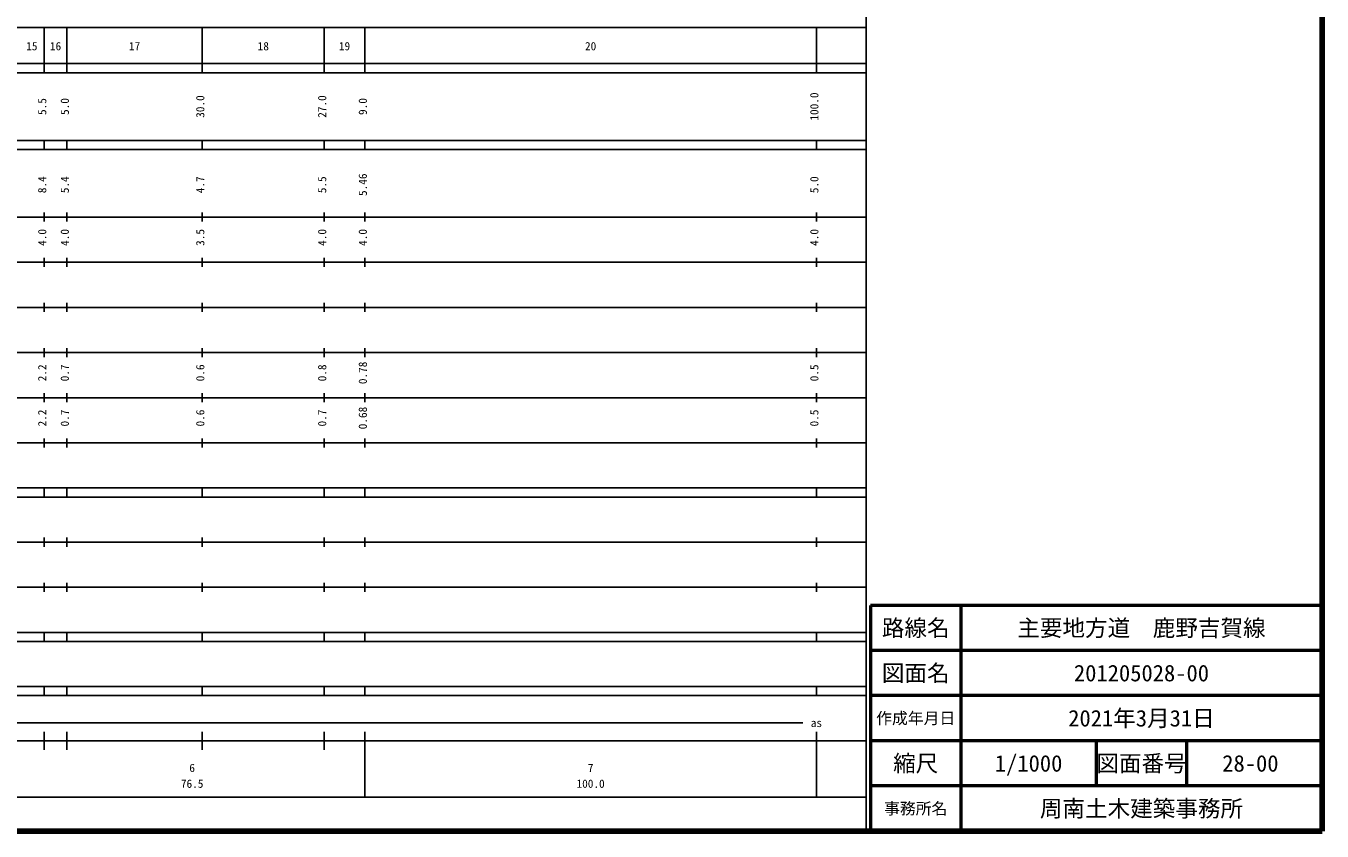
# Model space of a CAD drawing. Units: millimetres on the paper, enlarged 1000 times. Extents: x 40000 to 680000, y 20000 to 380000.
# Drawn here: x 392934 to 680000, y 20000 to 198357 of the extents above; entities that cross this region are included whole.
import ezdxf
from ezdxf.enums import TextEntityAlignment as Align

# ---------------------------------------------------------------- set-up
doc = ezdxf.new("R2010")
doc.units = ezdxf.units.MM
doc.header["$LTSCALE"] = 1000
for name, color, linetype, lineweight in [('M-TTL', 2, 'Continuous', 140), ('M-TTL-BAND', 7, 'Continuous', 25), ('M-TTL-FRAM', 2, 'Continuous', 50), ('M-TTL-LINE', 7, 'Continuous', 50)]:
    doc.layers.add(name, color=color, linetype=linetype, lineweight=lineweight)
doc.layers.add('M-TTL-TXT', color=7, linetype='Continuous')
doc.styles.add('ＭＳ ゴシック', font='')
doc.styles.get('ＭＳ ゴシック').set_extended_font_data('MS Gothic')

msp = doc.modelspace()

# ---------------------------------------------------------------- linework, layer by layer
at = {"layer": 'M-TTL'}
for p, q in [((680000, 20000), (680000, 380000)), ((40000, 20000), (680000, 20000))]:
    msp.add_line(p, q, dxfattribs=at)
at = {"layer": 'M-TTL-BAND'}
for p, q in [((579000, 20000), (579000, 370000)), ((68000, 198000), (579000, 198000)), ((397000, 188000), (397000, 198000)), ((402000, 188000), (402000, 198000)), ((432000, 188000), (432000, 198000)), ((459000, 188000), (459000, 198000)), ((468000, 188000), (468000, 198000)), ((568000, 188000), (568000, 198000)), ((40000, 190000), (579000, 190000)), ((40000, 188000), (579000, 188000)), ((40000, 173000), (579000, 173000)), ((397000, 171000), (397000, 173000)), ((402000, 171000), (402000, 173000)), ((432000, 171000), (432000, 173000)), ((459000, 171000), (459000, 173000)), ((468000, 171000), (468000, 173000)), ((568000, 171000), (568000, 173000)), ((40000, 171000), (579000, 171000)), ((40000, 156000), (579000, 156000)), ((397000, 155000), (397000, 157000)), ((402000, 155000), (402000, 157000)), ((432000, 155000), (432000, 157000)), ((459000, 155000), (459000, 157000)), ((468000, 155000), (468000, 157000)), ((568000, 155000), (568000, 157000)), ((397000, 145000), (397000, 147000)), ((402000, 145000), (402000, 147000)), ((432000, 145000), (432000, 147000)), ((459000, 145000), (459000, 147000)), ((468000, 145000), (468000, 147000)), ((568000, 145000), (568000, 147000)), ((46000, 146000), (579000, 146000)), ((52000, 136000), (579000, 136000)), ((397000, 135000), (397000, 137000)), ((402000, 135000), (402000, 137000)), ((432000, 135000), (432000, 137000)), ((459000, 135000), (459000, 137000)), ((468000, 135000), (468000, 137000)), ((568000, 135000), (568000, 137000)), ((397000, 125000), (397000, 127000)), ((402000, 125000), (402000, 127000)), ((432000, 125000), (432000, 127000)), ((459000, 125000), (459000, 127000)), ((468000, 125000), (468000, 127000)), ((568000, 125000), (568000, 127000)), ((46000, 126000), (579000, 126000)), ((52000, 116000), (579000, 116000)), ((397000, 115000), (397000, 117000)), ((402000, 115000), (402000, 117000)), ((432000, 115000), (432000, 117000)), ((459000, 115000), (459000, 117000)), ((468000, 115000), (468000, 117000)), ((568000, 115000), (568000, 117000)), ((397000, 105000), (397000, 107000)), ((402000, 105000), (402000, 107000)), ((432000, 105000), (432000, 107000)), ((459000, 105000), (459000, 107000)), ((468000, 105000), (468000, 107000)), ((568000, 105000), (568000, 107000)), ((46000, 106000), (579000, 106000)), ((40000, 96000), (579000, 96000)), ((397000, 94000), (397000, 96000)), ((402000, 94000), (402000, 96000)), ((432000, 94000), (432000, 96000)), ((459000, 94000), (459000, 96000)), ((468000, 94000), (468000, 96000)), ((568000, 94000), (568000, 96000)), ((40000, 94000), (579000, 94000)), ((49000, 84000), (579000, 84000)), ((397000, 83000), (397000, 85000)), ((402000, 83000), (402000, 85000)), ((432000, 83000), (432000, 85000)), ((459000, 83000), (459000, 85000)), ((468000, 83000), (468000, 85000)), ((568000, 83000), (568000, 85000)), ((397000, 73000), (397000, 75000)), ((402000, 73000), (402000, 75000)), ((432000, 73000), (432000, 75000)), ((459000, 73000), (459000, 75000)), ((468000, 73000), (468000, 75000)), ((568000, 73000), (568000, 75000)), ((40000, 74000), (579000, 74000)), ((40000, 64000), (579000, 64000)), ((397000, 62000), (397000, 64000)), ((402000, 62000), (402000, 64000)), ((432000, 62000), (432000, 64000)), ((459000, 62000), (459000, 64000)), ((468000, 62000), (468000, 64000)), ((568000, 62000), (568000, 64000)), ((40000, 62000), (579000, 62000)), ((40000, 52000), (579000, 52000)), ((397000, 50000), (397000, 52000)), ((402000, 50000), (402000, 52000)), ((432000, 50000), (432000, 52000)), ((459000, 50000), (459000, 52000)), ((468000, 50000), (468000, 52000)), ((568000, 50000), (568000, 52000)), ((40000, 50000), (579000, 50000)), ((71000, 44000), (565000, 44000)), ((397000, 38000), (397000, 42000)), ((402000, 38000), (402000, 42000)), ((432000, 38000), (432000, 42000)), ((459000, 38000), (459000, 42000)), ((468000, 27500), (468000, 42000)), ((568000, 27500), (568000, 42000)), ((40000, 40000), (579000, 40000)), ((68000, 27500), (579000, 27500))]:
    msp.add_line(p, q, dxfattribs=at)
at = {"layer": 'M-TTL-FRAM'}
for p, q in [((680000, 70000), (580000, 70000)), ((580000, 70000), (580000, 20000))]:
    msp.add_line(p, q, dxfattribs=at)
at = {"layer": 'M-TTL-LINE'}
for p, q in [((600000, 70000), (600000, 20000)), ((680000, 60000), (580000, 60000)), ((680000, 50000), (580000, 50000)), ((680000, 40000), (580000, 40000)), ((630000, 40000), (630000, 30000)), ((650000, 40000), (650000, 30000)), ((680000, 30000), (580000, 30000))]:
    msp.add_line(p, q, dxfattribs=at)

# ---------------------------------------------------------------- texts
at = {"layer": 'M-TTL-BAND', "style": 'ＭＳ ゴシック'}
for s, p in [('15', (394250, 192405)), ('16', (399500, 192405)), ('17', (417000, 192405)), ('18', (445500, 192405)), ('19', (463500, 192405)), ('20', (518000, 192405)), ('as', (568000, 42500)), ('6', (429750, 32523)), ('7', (518000, 32523)), ('76.5', (429750, 29033)), ('100.0', (518000, 29033))]:
    msp.add_text(s, height=1833, dxfattribs=at).set_placement(p, align=Align.BOTTOM_CENTER)
for s, p in [('5.5', (398000, 180500)), ('5.0', (403000, 180500)), ('30.0', (433000, 180500)), ('27.0', (460000, 180500)), ('9.0', (469000, 180500)), ('100.0', (569000, 180500)), ('8.4', (398000, 163174)), ('5.4', (403000, 163174)), ('4.7', (433000, 163174)), ('5.5', (460000, 163174)), ('5.46', (469000, 163174)), ('5.0', (569000, 163174)), ('4.0', (398000, 151500)), ('4.0', (403000, 151500)), ('3.5', (433000, 151500)), ('4.0', (460000, 151500)), ('4.0', (469000, 151500)), ('4.0', (569000, 151500)), ('0.78', (469000, 121500)), ('2.2', (398000, 121500)), ('0.7', (403000, 121500)), ('0.6', (433000, 121500)), ('0.8', (460000, 121500)), ('0.5', (569000, 121500)), ('2.2', (398000, 111500)), ('0.7', (403000, 111500)), ('0.6', (433000, 111500)), ('0.7', (460000, 111500)), ('0.68', (469000, 111500)), ('0.5', (569000, 111500))]:
    msp.add_text(s, height=1833, rotation=90, dxfattribs=at).set_placement(p, align=Align.BOTTOM_CENTER)
at = {"layer": 'M-TTL-TXT', "style": 'ＭＳ ゴシック'}
for s, height, p in [('路線名', 3666, (590000, 65000)), ('路線名', 3666, (590000, 65000)), ('主要地方道\u3000鹿野吉賀線', 3666, (640000, 65000)), ('図面名', 3666, (590000, 55000)), ('図面名', 3666, (590000, 55000)), ('201205028-00', 3666, (640000, 55000)), ('作成年月日', 2566, (590000, 45000)), ('作成年月日', 2566, (590000, 45000)), ('2021年3月31日', 3666, (640000, 45000)), ('縮尺', 3666, (590000, 35000)), ('縮尺', 3666, (590000, 35000)), ('1/1000', 3666, (615000, 35000)), ('図面番号', 3666, (640000, 35000)), ('図面番号', 3666, (640000, 35000)), ('28-00', 3666, (664125, 35000)), ('事務所名', 2566, (590000, 25000)), ('事務所名', 2566, (590000, 25000)), ('周南土木建築事務所', 3666, (640000, 25000))]:
    msp.add_text(s, height=height, dxfattribs=at).set_placement(p, align=Align.MIDDLE_CENTER)

doc.saveas('drawing.dxf')
